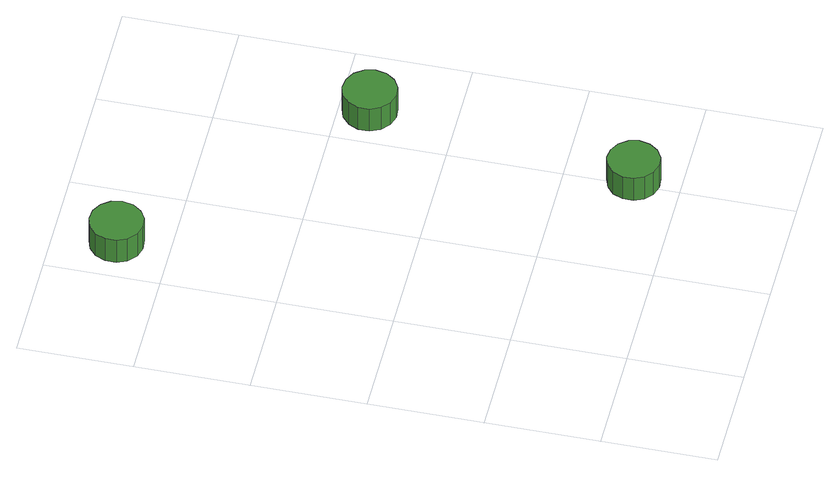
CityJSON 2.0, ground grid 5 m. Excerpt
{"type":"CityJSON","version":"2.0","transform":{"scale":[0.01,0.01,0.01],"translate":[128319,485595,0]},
"CityObjects":{
"tree1":{"type":"SolitaryVegetationObject","attributes":{"function":"something"},"geometry":[{"type":"MultiSurface","lod":"1","boundaries":[[[0,1,2,3,4,5,6,7,8,9,10,11,12,13,14]],[[15,16,17,18,19,20,21,22,23,24,25,26,27,28,29]],[[0,29,28,1]],[[1,28,27,2]],[[2,27,26,3]],[[3,26,25,4]],[[4,25,24,5]],[[5,24,23,6]],[[6,23,22,7]],[[7,22,21,8]],[[8,21,20,9]],[[9,20,19,10]],[[10,19,18,11]],[[11,18,17,12]],[[12,17,16,13]],[[13,16,15,14]],[[14,15,29,0]]]}]},
"tree2":{"type":"SolitaryVegetationObject","attributes":{"function":"something"},"geometry":[{"type":"MultiSurface","lod":"1","boundaries":[[[30,31,32,33,34,35,36,37,38,39,40,41,42,43,44]],[[45,46,47,48,49,50,51,52,53,54,55,56,57,58,59]],[[30,59,58,31]],[[31,58,57,32]],[[32,57,56,33]],[[33,56,55,34]],[[34,55,54,35]],[[35,54,53,36]],[[36,53,52,37]],[[37,52,51,38]],[[38,51,50,39]],[[39,50,49,40]],[[40,49,48,41]],[[41,48,47,42]],[[42,47,46,43]],[[43,46,45,44]],[[44,45,59,30]]]}]},
"tree3":{"type":"SolitaryVegetationObject","attributes":{"function":"something"},"geometry":[{"type":"MultiSurface","lod":"1","boundaries":[[[60,61,62,63,64,65,66,67,68,69,70,71,72,73,74]],[[75,76,77,78,79,80,81,82,83,84,85,86,87,88,89]],[[60,89,88,61]],[[61,88,87,62]],[[62,87,86,63]],[[63,86,85,64]],[[64,85,84,65]],[[65,84,83,66]],[[66,83,82,67]],[[67,82,81,68]],[[68,81,80,69]],[[69,80,79,70]],[[70,79,78,71]],[[71,78,77,72]],[[72,77,76,73]],[[73,76,75,74]],[[74,75,89,60]]]}]}
},
"vertices":[
[316,2232,180],[306,2279,180],[277,2319,180],[235,2343,180],[187,2348,180],[141,2333,180],[104,2300,180],[85,2256,180],[85,2207,180],[104,2163,180],[141,2130,180],[187,2115,180],[235,2120,180],[277,2145,180],[306,2184,180],[306,2184,51],[277,2145,51],[235,2120,51],[187,2115,51],[141,2130,51],[104,2163,51],[85,2207,51],[85,2256,51],[104,2300,51],[141,2333,51],[187,2348,51],[235,2343,51],[277,2319,51],[306,2279,51],[316,2232,51],
[1126,202,194],[1116,248,194],[1088,286,194],[1047,310,194],[1001,315,194],[956,300,194],[921,269,194],[902,226,194],[902,179,194],[921,136,194],[956,104,194],[1001,90,194],[1047,94,194],[1088,118,194],[1116,156,194],[1116,156,65],[1088,118,65],[1047,94,65],[1001,90,65],[956,104,65],[921,136,65],[902,179,65],[902,226,65],[921,269,65],[956,300,65],[1001,315,65],[1047,310,65],[1088,286,65],[1116,248,65],[1126,202,65],
[1299,1370,183],[1289,1417,183],[1261,1457,183],[1218,1481,183],[1170,1486,183],[1124,1471,183],[1088,1438,183],[1068,1394,183],[1068,1345,183],[1088,1301,183],[1124,1268,183],[1170,1253,183],[1218,1258,183],[1261,1283,183],[1289,1322,183],[1289,1322,54],[1261,1283,54],[1218,1258,54],[1170,1253,54],[1124,1268,54],[1088,1301,54],[1068,1345,54],[1068,1394,54],[1088,1438,54],[1124,1471,54],[1170,1486,54],[1218,1481,54],[1261,1457,54],[1289,1417,54],[1299,1370,54]
]}
